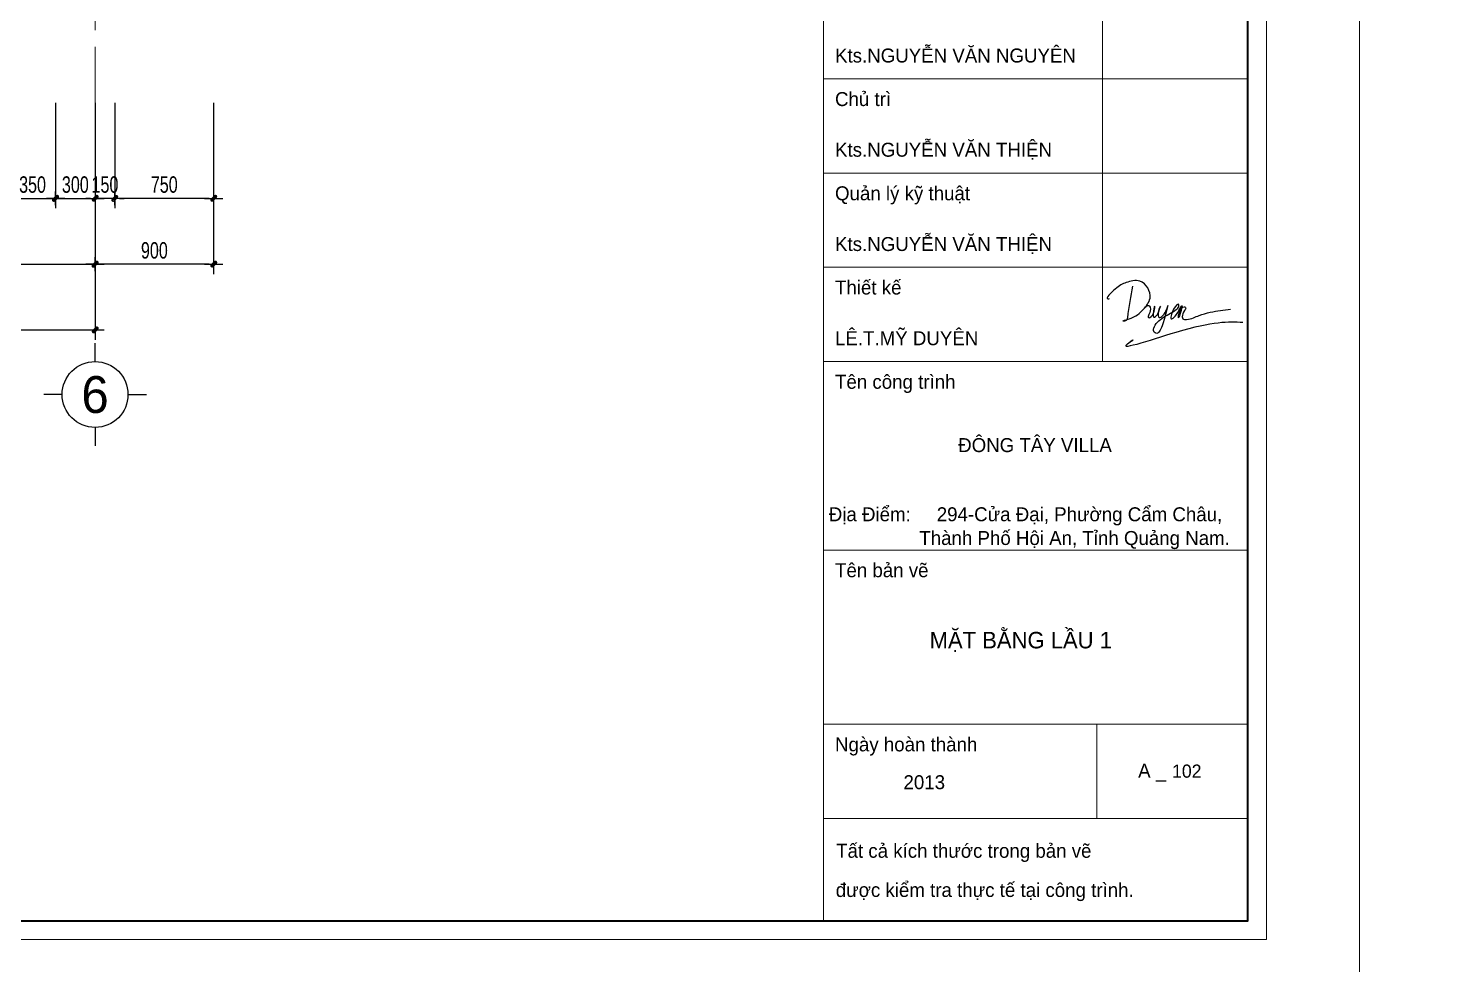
# Model space of a CAD drawing. Header units: inches. Extents: x 88947 to 296847, y 35049 to 161062.
# Drawn here: x 108540 to 119241, y 56385 to 63500 of the extents above; entities that cross this region are included whole.
import ezdxf
from ezdxf.enums import TextEntityAlignment as Align

# ---------------------------------------------------------------- set-up
doc = ezdxf.new("R2010")
doc.units = ezdxf.units.IN
doc.header["$MEASUREMENT"] = 0
doc.header["$PDMODE"] = 1
doc.linetypes.add('ACAD_ISO03W100', pattern=[30, 12, -18])
doc.linetypes.add('CENTER', pattern=[50.8, 31.75, -6.35, 6.35, -6.35])
for name, color, linetype, lineweight in [('0.15', 175, 'Continuous', 20), ('A-Dims', 145, 'Continuous', 25), ('A-Text', 30, 'Continuous', 9), ('A-Wall', 2, 'Continuous', 35), ('DIM', 7, 'Continuous', 25), ('GHICHU', 40, 'Continuous', 18), ('KHUNG 2', 144, 'Continuous', 18), ('NETMANH', 192, 'Continuous', 18), ('TRUC', 252, 'ACAD_ISO03W100', 13)]:
    doc.layers.add(name, color=color, linetype=linetype, lineweight=lineweight)
doc.layers.add('text', color=2, linetype='Continuous')
doc.styles.add('FRANKO', font='VFRANKO.TTF')
doc.styles.add('VHELVEN', font='VHELVEN.TTF')
doc.styles.add('VNI-HELVE-CONDENSE', font='VNARIAL.TTF', dxfattribs={"width": 0.7})
doc.dimstyles.new('TAS-100', dxfattribs={"dimscale": 50, "dimtxt": 2.5, "dimasz": 0.7, "dimexe": 1.5, "dimexo": 1.5, "dimgap": 0.8, "dimtad": 1, "dimdec": 0, "dimzin": 3, "dimdsep": 46, "dimtxsty": 'VNI-HELVE-CONDENSE', "dimblk": 'TICK', "dimcen": 2.5, "dimclrt": 71, "dimazin": 2, "dimtfac": 0.75, "dimtdec": 0, "dimtix": 1, "dimtmove": 2, "dimatfit": 2, "dimldrblk": 'TICK123', "dimfxl": 1.5, "dimtolj": 1, "dimtzin": 0, "dimarcsym": 0})

# ---------------------------------------------------------------- blocks, each defined once
blk = doc.blocks.new('A$C22DF5D2D')
for points in [[(-10, 1159), (-123, 479), (-148, 421), (-212, 409), (-104, 451), (219, 660), (363, 901), (147, 1267), (-150, 1235), (-388, 1094), (-537, 889), (-506, 892)], [(255, 700), (290, 728), (339, 743), (363, 705), (341, 552), (331, 483), (357, 485), (464, 729), (431, 561), (448, 495), (513, 535), (530, 566), (588, 726), (535, 529), (559, 486), (639, 526), (747, 742), (622, 304), (565, 189), (507, 143), (444, 188), (443, 257), (521, 382), (803, 578), (926, 655), (981, 729), (981, 766), (870, 665), (831, 456), (904, 515), (1051, 736), (976, 480), (1094, 717), (1127, 703), (1105, 634), (1056, 499), (1066, 460), (1148, 442), (1421, 530), (1656, 597), (2094, 666)], [(2356, 378), (916, 165), (-61, -39), (0, 0), (-61, -39)]]:
    blk.add_spline(points, degree=3)
blk = doc.blocks.new('khung ten')
at = {"layer": '0.15', "ltscale": 0.7}
blk.add_line((301249, -213090), (305804, -213090), dxfattribs=at)
at = {"layer": 'A-Wall', "ltscale": 0.7}
blk.add_lwpolyline([(267204, -219099), (305804, -219099), (305804, -190799), (267204, -190799)], close=True, dxfattribs=at)
at = {"layer": 'KHUNG 2', "ltscale": 0.7}
for p, q in [((301249, -219099), (301249, -190799)), ((304246, -213090), (304246, -209041)), ((301249, -210053), (305804, -210053)), ((301249, -211065), (305804, -211065)), ((301249, -212078), (305804, -212078)), ((301249, -213090), (305804, -213090)), ((301249, -215115), (305804, -215115)), ((301249, -216986), (305804, -216986)), ((304185, -217998), (304185, -216986)), ((301249, -217998), (305804, -217998))]:
    blk.add_line(p, q, dxfattribs=at)
blk.add_lwpolyline([(267004, -219299), (306004, -219299), (306004, -190599), (267004, -190599)], close=True, dxfattribs=at)
at = {"layer": 'NETMANH', "ltscale": 0.7}
blk.add_lwpolyline([(265004, -220042), (307004, -220042), (307004, -190342), (265004, -190342)], close=True, dxfattribs=at)
at = {"layer": 'text', "linetype": 'Continuous', "xscale": 0.5, "yscale": 0.5, "zscale": 0.5}
blk.add_blockref('A$C22DF5D2D', (304573, -212860), dxfattribs=at)
at = {"layer": 'text', "linetype": 'Continuous', "style": 'FRANKO'}
for s, p in [('Kts.NGUYEÃN VAÊN NGUYEÂN', (301373, -209878)), ('Chuû trì', (301373, -210346)), ('Kts.NGUYEÃN VAÊN THIEÄN', (301373, -210890)), ('Quaûn lyù kyõ thuaät', (301373, -211358)), ('Kts.NGUYEÃN VAÊN THIEÄN', (301373, -211903)), ('Thieát keá', (301373, -212370)), ('LEÂ.T.MYÕ DUYEÂN', (301373, -212915)), ('Teân coâng trình', (301373, -213383)), ('ÑOÂNG TAÂY VILLA', (302695, -214063)), ('Ñòa Ñieåm:     294-Cöûa Ñaïi, Phöôøng Caåm Chaâu, ', (301306, -214806)), ('Thaønh Phoá Hoäi An, Tænh Quaûng Nam.', (302278, -215061)), ('Teân baûn veõ ', (301373, -215407)), ('Ngaøy hoaøn thaønh', (301373, -217278)), ('A _ ', (304627, -217560)), ('2013', (302108, -217684)), ('Taát caû kích thöôùc trong baûn veõ ', (301385, -218421)), ('ñöôïc kieåm tra thöïc teá taïi coâng trình.', (301381, -218842))]:
    blk.add_text(s, height=150, dxfattribs=at).set_placement(p)
blk = doc.blocks.new('TICK')
at = {"layer": 'A-Dims', "color": 1}
for p, q in [((-2, 0), (2, 0)), ((0, 1.5), (0, -1.5))]:
    blk.add_line(p, q, dxfattribs=at)
at = {"layer": 'A-Dims', "color": 1, "const_width": 0.788}
blk.add_lwpolyline([(-0.33, -0.35), (0.38, 0.38)], dxfattribs=at)
at = {"layer": 'A-Dims', "color": 1, "const_width": 0.394}
for points in [[(0.24, 0.52, -0.414214), (0.52, 0.52, -1)], [(0.52, 0.52, -0.414214), (0.52, 0.24, -1)], [(-0.47, -0.21, 0.414214), (-0.47, -0.49, 1)], [(-0.47, -0.49, 0.414214), (-0.19, -0.49, 1)]]:
    blk.add_lwpolyline(points, format="xyb", dxfattribs=at)
blk = doc.blocks.new('*D646')
at = {"layer": 'Defpoints', "color": 0}
for p in [(105548, 62207), (109048, 62207), (109048, 61707)]:
    blk.add_point(p, dxfattribs=at)
at = {"layer": 'DIM', "color": 0, "lineweight": -2}
for p, q in [((105548, 62132), (105548, 61632)), ((109048, 62132), (109048, 61632)), ((105583, 61707), (109013, 61707))]:
    blk.add_line(p, q, dxfattribs=at)
at = {"layer": 'DIM', "color": 0, "lineweight": -2, "xscale": 35, "yscale": 35, "zscale": 35, "rotation": 180}
blk.add_blockref('TICK', (105548, 61707), dxfattribs=at)
at = {"layer": 'DIM', "color": 0, "lineweight": -2, "xscale": 35, "yscale": 35, "zscale": 35}
blk.add_blockref('TICK', (109048, 61707), dxfattribs=at)
at = {"layer": 'DIM', "color": 71, "insert": (107298, 61811), "char_height": 125, "attachment_point": 5, "style": 'VNI-HELVE-CONDENSE'}
blk.add_mtext('\\A1;3500', dxfattribs=at)
blk = doc.blocks.new('TICK123')
at = {"layer": 'A-Dims', "color": 1}
blk.add_lwpolyline([(0.05, 0, 0, 0.84, 0), (-2.11, 0, 8.4, 8.4, 0)], format="xyseb", dxfattribs=at)
blk = doc.blocks.new('*D647')
at = {"layer": 'Defpoints', "color": 0}
for p in [(96648, 62207), (109048, 62207), (109048, 61207)]:
    blk.add_point(p, dxfattribs=at)
at = {"layer": 'DIM', "color": 0, "lineweight": -2}
for p, q in [((96648, 62132), (96648, 61132)), ((109048, 62132), (109048, 61132)), ((96683, 61207), (109013, 61207))]:
    blk.add_line(p, q, dxfattribs=at)
at = {"layer": 'DIM', "color": 0, "lineweight": -2, "xscale": 35, "yscale": 35, "zscale": 35, "rotation": 180}
blk.add_blockref('TICK', (96648, 61207), dxfattribs=at)
at = {"layer": 'DIM', "color": 0, "lineweight": -2, "xscale": 35, "yscale": 35, "zscale": 35}
blk.add_blockref('TICK', (109048, 61207), dxfattribs=at)
at = {"layer": 'DIM', "color": 71, "insert": (102848, 61311), "char_height": 125, "attachment_point": 5, "style": 'VNI-HELVE-CONDENSE'}
blk.add_mtext('\\A1;12400', dxfattribs=at)
blk = doc.blocks.new('*D685')
at = {"layer": 'Defpoints', "color": 0}
for p in [(108398, 63007), (108748, 63007), (108748, 62207)]:
    blk.add_point(p, dxfattribs=at)
at = {"layer": 'DIM', "color": 0, "lineweight": -2}
for p, q in [((108398, 62932), (108398, 62132)), ((108748, 62932), (108748, 62132)), ((108433, 62207), (108713, 62207))]:
    blk.add_line(p, q, dxfattribs=at)
at = {"layer": 'DIM', "color": 0, "lineweight": -2, "xscale": 35, "yscale": 35, "zscale": 35, "rotation": 180}
blk.add_blockref('TICK', (108398, 62207), dxfattribs=at)
at = {"layer": 'DIM', "color": 0, "lineweight": -2, "xscale": 35, "yscale": 35, "zscale": 35}
blk.add_blockref('TICK', (108748, 62207), dxfattribs=at)
at = {"layer": 'DIM', "color": 71, "insert": (108573, 62311), "char_height": 125, "attachment_point": 5, "style": 'VNI-HELVE-CONDENSE'}
blk.add_mtext('\\A1;350', dxfattribs=at)
blk = doc.blocks.new('*D718')
at = {"layer": 'Defpoints', "color": 0}
for p in [(109048, 63007), (109198, 63007), (109048, 62207)]:
    blk.add_point(p, dxfattribs=at)
at = {"layer": 'DIM', "color": 0, "lineweight": -2}
for p, q in [((109048, 62932), (109048, 62132)), ((109198, 62932), (109198, 62132)), ((109013, 62207), (108978, 62207)), ((109198, 62207), (109048, 62207)), ((109233, 62207), (109268, 62207))]:
    blk.add_line(p, q, dxfattribs=at)
at = {"layer": 'DIM', "color": 0, "lineweight": -2, "xscale": 35, "yscale": 35, "zscale": 35}
blk.add_blockref('TICK', (109048, 62207), dxfattribs=at)
at = {"layer": 'DIM', "color": 0, "lineweight": -2, "xscale": 35, "yscale": 35, "zscale": 35, "rotation": 180}
blk.add_blockref('TICK', (109198, 62207), dxfattribs=at)
at = {"layer": 'DIM', "color": 71, "insert": (109123, 62311), "char_height": 125, "attachment_point": 5, "style": 'VNI-HELVE-CONDENSE'}
blk.add_mtext('\\A1;150', dxfattribs=at)
blk = doc.blocks.new('*D719')
at = {"layer": 'Defpoints', "color": 0}
for p in [(109198, 63007), (109948, 63007), (109198, 62207)]:
    blk.add_point(p, dxfattribs=at)
at = {"layer": 'DIM', "color": 0, "lineweight": -2}
for p, q in [((109198, 62932), (109198, 62132)), ((109948, 62932), (109948, 62132)), ((109913, 62207), (109233, 62207))]:
    blk.add_line(p, q, dxfattribs=at)
at = {"layer": 'DIM', "color": 0, "lineweight": -2, "xscale": 35, "yscale": 35, "zscale": 35, "rotation": 180}
blk.add_blockref('TICK', (109198, 62207), dxfattribs=at)
at = {"layer": 'DIM', "color": 0, "lineweight": -2, "xscale": 35, "yscale": 35, "zscale": 35}
blk.add_blockref('TICK', (109948, 62207), dxfattribs=at)
at = {"layer": 'DIM', "color": 71, "insert": (109573, 62311), "char_height": 125, "attachment_point": 5, "style": 'VNI-HELVE-CONDENSE'}
blk.add_mtext('\\A1;750', dxfattribs=at)
blk = doc.blocks.new('*D720')
at = {"layer": 'Defpoints', "color": 0}
for p in [(109048, 62207), (109948, 62207), (109048, 61707)]:
    blk.add_point(p, dxfattribs=at)
at = {"layer": 'DIM', "color": 0, "lineweight": -2}
for p, q in [((109048, 62132), (109048, 61632)), ((109948, 62132), (109948, 61632)), ((109913, 61707), (109083, 61707))]:
    blk.add_line(p, q, dxfattribs=at)
at = {"layer": 'DIM', "color": 0, "lineweight": -2, "xscale": 35, "yscale": 35, "zscale": 35, "rotation": 180}
blk.add_blockref('TICK', (109048, 61707), dxfattribs=at)
at = {"layer": 'DIM', "color": 0, "lineweight": -2, "xscale": 35, "yscale": 35, "zscale": 35}
blk.add_blockref('TICK', (109948, 61707), dxfattribs=at)
at = {"layer": 'DIM', "color": 71, "insert": (109498, 61811), "char_height": 125, "attachment_point": 5, "style": 'VNI-HELVE-CONDENSE'}
blk.add_mtext('\\A1;900', dxfattribs=at)
blk = doc.blocks.new('*D724')
at = {"layer": 'Defpoints', "color": 0}
for p in [(108748, 63007), (109048, 63007), (109048, 62207)]:
    blk.add_point(p, dxfattribs=at)
at = {"layer": 'DIM', "color": 0, "lineweight": -2}
for p, q in [((108748, 62932), (108748, 62132)), ((109048, 62932), (109048, 62132)), ((108783, 62207), (109013, 62207))]:
    blk.add_line(p, q, dxfattribs=at)
at = {"layer": 'DIM', "color": 0, "lineweight": -2, "xscale": 35, "yscale": 35, "zscale": 35, "rotation": 180}
blk.add_blockref('TICK', (108748, 62207), dxfattribs=at)
at = {"layer": 'DIM', "color": 0, "lineweight": -2, "xscale": 35, "yscale": 35, "zscale": 35}
blk.add_blockref('TICK', (109048, 62207), dxfattribs=at)
at = {"layer": 'DIM', "color": 71, "insert": (108898, 62311), "char_height": 125, "attachment_point": 5, "style": 'VNI-HELVE-CONDENSE'}
blk.add_mtext('\\A1;300', dxfattribs=at)
blk = doc.blocks.new('TRUCCOT')
for p, q in [((0, -140), (0, 0)), ((-250, -390), (-390, -390)), ((250, -390), (390, -390)), ((0, -640), (0, -780))]:
    blk.add_line(p, q)
blk.add_circle((0, -390), 250)
at = {"layer": 'GHICHU', "style": 'VHELVEN'}
blk.add_attdef('TRUC', text='', height=280, dxfattribs=at).set_placement((0, -390), align=Align.MIDDLE_CENTER)

msp = doc.modelspace()

# ---------------------------------------------------------------- linework, layer by layer
at = {"layer": 'TRUC', "linetype": 'CENTER', "ltscale": 20}
msp.add_lwpolyline([(109047.7, 61706.8), (109047.7, 74206.8)], dxfattribs=at)

# ---------------------------------------------------------------- block references
at = {"layer": 'A-Text', "xscale": 0.7071428571362048, "yscale": 0.7071428573544836, "zscale": 0.7071428573664265}
for p in [(-98448.5, 211652.7), (-68748.5, 211652.7)]:
    msp.add_blockref('khung ten', p, dxfattribs=at)
at = {"layer": 'DIM'}
ref = msp.add_blockref('TRUCCOT', (109047.7, 61106.8), dxfattribs=at)
ref.add_attrib('TRUC', '6', dxfattribs={"layer": 'GHICHU', "height": 280, "style": 'FRANKO'}).set_placement((109047.7, 60716.8), align=Align.MIDDLE_CENTER)

# ---------------------------------------------------------------- texts
at = {"layer": 'text', "style": 'FRANKO'}
for s, height, p in [('MAËT BAÈNG LAÀU 1', 125, (115383.4, 58788.6)), ('102', 100, (117224.1, 57806.2))]:
    msp.add_text(s, height=height, dxfattribs=at).set_placement(p)

# ---------------------------------------------------------------- dimensions: what is measured, and where the dimension line sits
at = {"layer": 'DIM'}
for base, p1, p2, picture, middle in [((108747.7, 62206.8), (108397.7, 63006.8), (108747.7, 63006.8), '*D685', (108572.7, 62310.7)), ((109047.7, 62206.8), (108747.7, 63006.8), (109047.7, 63006.8), '*D724', (108897.7, 62310.7)), ((109047.7, 61206.8), (96647.7, 62206.8), (109047.7, 62206.8), '*D647', (102847.7, 61310.6)), ((109047.7, 61706.8), (105547.7, 62206.8), (109047.7, 62206.8), '*D646', (107297.7, 61810.7))]:
    dim = msp.add_linear_dim(base=base, p1=p1, p2=p2, dimstyle='TAS-100', dxfattribs=at)
    dim.commit()
    dim.dimension.update_dxf_attribs({"geometry": picture, "text_midpoint": middle})
for base, p1, p2, picture, middle in [((109047.7, 62206.8), (109197.7, 63006.8), (109047.7, 63006.8), '*D718', (109122.7, 62310.6)), ((109197.7, 62206.8), (109947.7, 63006.8), (109197.7, 63006.8), '*D719', (109572.7, 62310.6)), ((109047.7, 61706.8), (109947.7, 62206.8), (109047.7, 62206.8), '*D720', (109497.7, 61810.6))]:
    dim = msp.add_linear_dim(base=base, p1=p1, p2=p2, angle=180, dimstyle='TAS-100', dxfattribs=at)
    dim.commit()
    dim.dimension.update_dxf_attribs({"geometry": picture, "text_midpoint": middle})

doc.saveas('drawing.dxf')
